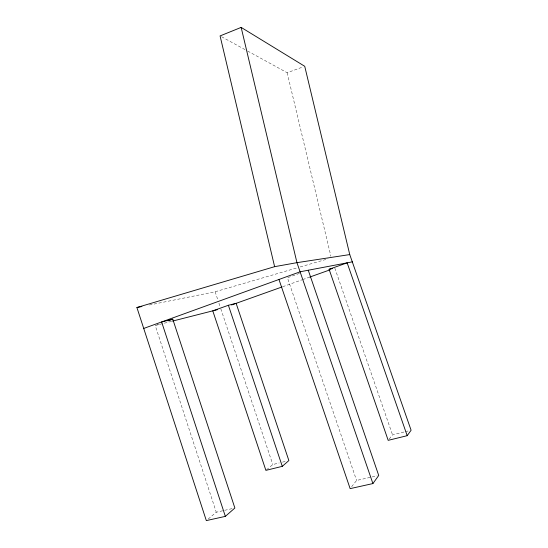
<?xml version="1.0" encoding="UTF-8"?>
<svg xmlns="http://www.w3.org/2000/svg" width="548" height="548" viewBox="0 0 548 548"><rect width="100%" height="100%" fill="white"/><g stroke="black" fill="none" stroke-linecap="round" stroke-linejoin="round"><path stroke-width="0.41" stroke-dasharray="2.74 2.06" d="M351.631 486.74L356.577 480.459L371.345 477.123M389.142 439.126L392.519 434.845L404.636 431.838M208.192 519.025L216.275 512.216L232.448 508.551M266.513 469.841L272.794 464.54L279.227 462.944M247.648 51.046L287.145 72.726L303.133 66.883M156.817 324.937L159.208 324.074M299.441 273.411L287.426 277.754L356.577 480.459M282.679 286.727L301.934 279.857M302.736 279.576L309.956 277M149.385 305.01L215.131 291.776L296.934 267.904M300.201 266.951L328.019 258.834M171.668 321.327L155.221 325.512L216.275 512.216M282.439 462.149L286.46 461.149M405.445 431.639L409.479 430.632M372.161 476.931L377.086 475.822M221.563 36.737L246.901 50.642M334.835 268.123L392.519 434.845M215.131 291.776L217.837 299.886M218.919 303.126L220.269 307.181M220.81 308.798L272.794 464.54M287.145 72.726L330.889 256.217"/><path stroke-width="0.82" d="M278.973 279.473L350.145 488.631L372.914 483.569L378.723 475.452L308.257 270.226M407.198 435.681L347.158 262.834L329.095 269.287L388.183 440.345L407.198 435.681L411.096 430.235L349.754 254.58L304.736 66.294L241.154 27.4L220.077 35.921L274.617 266.671L136.904 307.517L206.329 520.6L225.351 516.374L234.873 508.003L172.771 319.176L161.633 321.957L225.351 516.374M282.282 466.341L288.871 460.553L236.133 303.332L228.386 305.27L212.775 310.846L265.89 470.369L282.282 466.341L228.386 305.27M143.72 328.444L300.345 271.733L352.508 261.821M167.983 320.902L172.771 319.176M231.537 304.976L281.871 287.015M309.956 277L330.019 269.842M172.49 321.114L217.597 309.62M329.095 269.287L332.376 268.623M136.904 307.517L141.898 306.517M274.617 266.671L296.954 262.663L349.754 254.58M372.914 483.569L296.954 262.663L241.154 27.4"/></g></svg>
